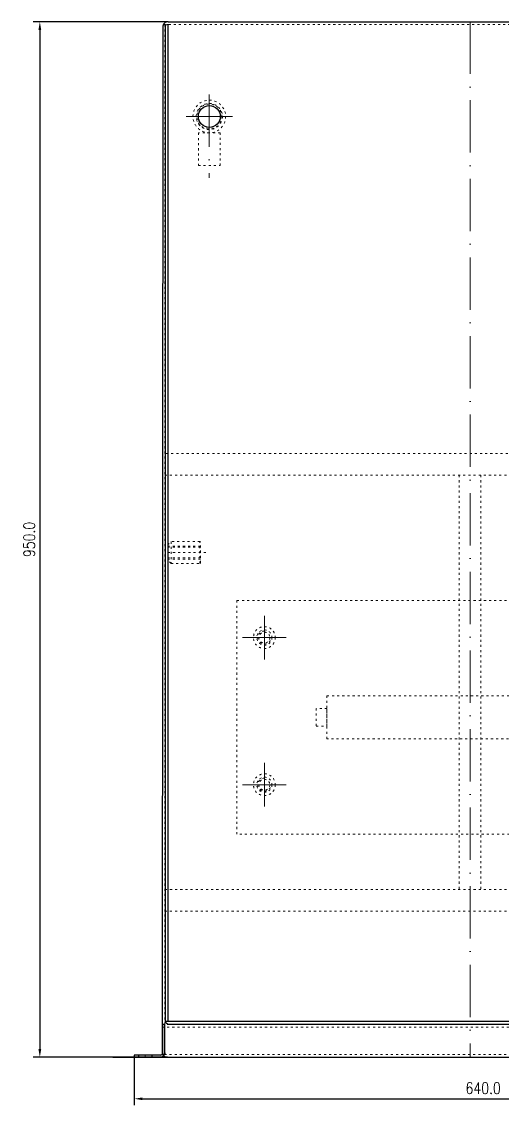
# Model space of a CAD drawing. Header units: millimetres. Extents: x 13152 to 36426, y -6229 to 13228.
# Drawn here: x 31142 to 31583, y 10564 to 11559 of the extents above; entities that cross this region are included whole.
import ezdxf

# ---------------------------------------------------------------- set-up
doc = ezdxf.new("R2010")
doc.units = ezdxf.units.MM
doc.header["$LTSCALE"] = 4
doc.linetypes.add('ACAD_ISO03W100', pattern=[1.18, 0.47, -0.71])
doc.linetypes.add('ACAD_ISO10W100', pattern=[18, 12, -3, 0, -3])
doc.layers.add('标注、文本', color=3, linetype='Continuous', lineweight=25)
doc.styles.add('TH_GBDIM', font='romans.shx', dxfattribs={"width": 0.8, "bigfont": 'gbcbig.shx'})
doc.dimstyles.new('TH_GBDIM1', dxfattribs={"dimscale": 3, "dimtxt": 3.5, "dimasz": 2.5, "dimexe": 2, "dimexo": 0, "dimgap": 1.5, "dimtad": 1, "dimdec": 1, "dimzin": 0, "dimdsep": 46, "dimtxsty": 'TH_GBDIM', "dimcen": 2.5, "dimclrd": 3, "dimclre": 256, "dimclrt": 2, "dimadec": 0, "dimazin": 0, "dimtfac": 0.714286, "dimtdec": 1, "dimtmove": 0, "dimatfit": 3, "dimfxl": 0, "dimtzin": 0, "dimlwd": -1, "dimlwe": -1, "dimarcsym": 0})

# ---------------------------------------------------------------- blocks, each defined once
blk = doc.blocks.new('*D305')
at = {"layer": 'Defpoints', "color": 0}
for p in [(31276.23, 11558.52), (31158.49, 10608.52), (31275.56, 10608.52)]:
    blk.add_point(p, dxfattribs=at)
at = {"layer": '标注、文本'}
for p, q in [((31276.23, 11558.52), (31152.49, 11558.52)), ((31275.56, 10608.52), (31152.49, 10608.52))]:
    blk.add_line(p, q, dxfattribs=at)
at = {"layer": '标注、文本', "color": 3}
blk.add_line((31158.49, 11551.02), (31158.49, 10616.02), dxfattribs=at)
for points in [[(31157.24, 11551.02), (31159.74, 11551.02), (31158.49, 11558.52)], [(31157.24, 10616.02), (31159.74, 10616.02), (31158.49, 10608.52)]]:
    blk.add_solid(points, dxfattribs=at)
at = {"layer": '标注、文本', "color": 2, "insert": (31148.74, 11083.52), "char_height": 10.5, "attachment_point": 5, "rotation": 90, "style": 'TH_GBDIM'}
blk.add_mtext('950.0', dxfattribs=at)
blk = doc.blocks.new('*D382')
at = {"layer": 'Defpoints', "color": 0}
for p in [(31245.09, 10608.52), (31885.06, 10608.52), (31885.06, 10570.42)]:
    blk.add_point(p, dxfattribs=at)
at = {"layer": '标注、文本', "linetype": 'ByBlock'}
for p, q in [((31245.09, 10608.52), (31245.09, 10564.42)), ((31885.06, 10608.52), (31885.06, 10564.42))]:
    blk.add_line(p, q, dxfattribs=at)
at = {"layer": '标注、文本', "color": 3, "linetype": 'ByBlock'}
blk.add_line((31252.59, 10570.42), (31877.56, 10570.42), dxfattribs=at)
at = {"layer": '标注、文本', "color": 3}
for points in [[(31252.59, 10571.67), (31252.59, 10569.17), (31245.09, 10570.42)], [(31877.56, 10571.67), (31877.56, 10569.17), (31885.06, 10570.42)]]:
    blk.add_solid(points, dxfattribs=at)
at = {"layer": '标注、文本', "color": 2, "insert": (31565.08, 10580.17), "char_height": 10.5, "attachment_point": 5, "style": 'TH_GBDIM'}
blk.add_mtext('640.0', dxfattribs=at)

msp = doc.modelspace()

# ---------------------------------------------------------------- linework, layer by layer
at = {"layer": '标注、文本'}
for p, q in [((31271.23, 11553.52), (31270.56, 10613.52)), ((31273.31, 11556.02), (31273.31, 10642.52)), ((31275.81, 11555.98), (31275.81, 10642.52)), ((31276.23, 11558.52), (31880.73, 11558.52)), ((31276.23, 11556.02), (31276.48, 11556.02)), ((31271.09, 10638.52), (31271.09, 10612.52)), ((31273.09, 10638.52), (31271.09, 10638.52)), ((31273.06, 10641.52), (31273.45, 10641.52)), ((31273.09, 10612.52), (31273.09, 10638.52)), ((31273.45, 10641.52), (31879.31, 10641.52)), ((31276.81, 10639.02), (31879.31, 10639.02)), ((31225.56, 10608.52), (31885.06, 10608.52)), ((31269.09, 10610.52), (31245.09, 10610.52)), ((31245.09, 10610.52), (31245.09, 10608.52)), ((31245.09, 10608.52), (31269.09, 10608.52)), ((31249.09, 10610.52), (31249.09, 10608.52)), ((31261.09, 10610.52), (31261.09, 10608.52))]:
    msp.add_line(p, q, dxfattribs=at)
at = {"layer": '标注、文本', "color": 2, "linetype": 'ACAD_ISO03W100', "lineweight": 18}
for p, q in [((31271.9, 11556.02), (31881.23, 11556.02)), ((31273.06, 11556.02), (31273.06, 10613.52)), ((31303.95, 11456.52), (31303.95, 11426.52)), ((31323.95, 11456.52), (31303.95, 11456.52)), ((31323.95, 11426.52), (31323.95, 11456.52)), ((31303.95, 11426.52), (31323.95, 11426.52)), ((31880.31, 11162.52), (31273.06, 11162.52)), ((31273.06, 11142.52), (31880.31, 11142.52)), ((31543.06, 11142.52), (31543.06, 10762.52)), ((31563.06, 11142.52), (31563.06, 10762.52)), ((31275.81, 11078.52), (31278.81, 11081.52)), ((31275.81, 11078.52), (31275.81, 11064.52)), ((31305.81, 11077.52), (31275.81, 11077.52)), ((31305.81, 11076.52), (31275.81, 11076.52)), ((31305.31, 11081.52), (31278.81, 11081.52)), ((31278.81, 11081.52), (31278.81, 11061.52)), ((31305.81, 11081.02), (31305.31, 11081.52)), ((31305.31, 11061.52), (31305.31, 11081.52)), ((31305.81, 11062.02), (31305.81, 11081.02)), ((31310.81, 11071.52), (31275.81, 11071.52)), ((31305.81, 11066.52), (31275.81, 11066.52)), ((31305.81, 11065.52), (31275.81, 11065.52)), ((31278.81, 11061.52), (31275.81, 11064.52)), ((31278.81, 11061.52), (31305.31, 11061.52)), ((31305.31, 11061.52), (31305.81, 11062.02)), ((31860.31, 10762.52), (31273.06, 10762.52)), ((31273.06, 10742.52), (31880.31, 10742.52)), ((31270.57, 10638.52), (31882.81, 10638.52)), ((31271.31, 10638.52), (31271.31, 10608.52)), ((31270.57, 10636.02), (31882.81, 10636.02)), ((31225.56, 10608.52), (31882.8, 10608.52)), ((31272.8, 10611.02), (31885.06, 10611.02)), ((31272.8, 10611.02), (31882.81, 10611.02))]:
    msp.add_line(p, q, dxfattribs=at)
at = {"layer": '标注、文本', "color": 1, "linetype": 'ACAD_ISO10W100', "lineweight": 18}
for p, q in [((31553.06, 11558.52), (31553.06, 10608.52)), ((31313.95, 11491.78), (31313.95, 11415.25)), ((31313.95, 11455.65), (31313.95, 11487.39)), ((31292.73, 11471.52), (31335.17, 11471.52)), ((31297.66, 11471.52), (31330.24, 11471.52)), ((31364.43, 10973.52), (31364.43, 11013.52)), ((31344.43, 10993.52), (31384.43, 10993.52)), ((31364.43, 10838.52), (31364.43, 10878.52)), ((31344.43, 10858.52), (31384.43, 10858.52)), ((31255.09, 10610.52), (31255.09, 10608.52))]:
    msp.add_line(p, q, dxfattribs=at)
at = {"layer": '标注、文本', "color": 2, "linetype": 'ACAD_ISO03W100', "lineweight": 18}
for points in [[(31339.26, 11027.57), (31796.85, 11027.57), (31796.85, 10813.15), (31339.26, 10813.15)], [(31421.77, 10940.14), (31696.87, 10940.14), (31696.87, 10900.58), (31421.77, 10900.58)], [(31421.77, 10928.52), (31412.01, 10928.52), (31412.01, 10912.2), (31421.77, 10912.2)]]:
    msp.add_lwpolyline(points, close=True, dxfattribs=at)
for centre, radius in [((31313.95, 11471.52), 15), ((31313.95, 11471.52), 12), ((31313.95, 11471.52), 11.5), ((31364.43, 10993.52), 10), ((31364.43, 10993.52), 7), ((31364.43, 10993.52), 5), ((31364.43, 10858.52), 10), ((31364.43, 10858.52), 7), ((31364.43, 10858.52), 5)]:
    msp.add_circle(centre, radius, dxfattribs=at)
at = {"layer": '标注、文本'}
msp.add_circle((31313.95, 11471.52), 10, dxfattribs=at)
for centre, radius, start, end in [((31276.23, 11553.52), 5, 90, 180.03567), ((31276.81, 10642.52), 3.5, 180, 270), ((31276.81, 10642.52), 1, 180, 270), ((31269.09, 10612.52), 2, 270, 0), ((31269.09, 10612.52), 4, 270, 0), ((31275.56, 10613.52), 5, 180, 270)]:
    msp.add_arc(centre, radius, start, end, dxfattribs=at)
at = {"layer": '标注、文本', "color": 2, "linetype": 'ACAD_ISO03W100', "lineweight": 18}
for centre, radius, start, end in [((31275.95, 11553.49), 2.5, 90, 180.03567), ((31313.95, 11471.52), 10, 90, 0), ((31364.43, 10993.52), 6, 90, 0), ((31364.43, 10858.52), 6, 90, 0), ((31275.56, 10613.52), 2.5, 180, 270)]:
    msp.add_arc(centre, radius, start, end, dxfattribs=at)

# ---------------------------------------------------------------- dimensions: what is measured, and where the dimension line sits
at = {"layer": '标注、文本'}
dim = msp.add_linear_dim(base=(31158.49, 10608.52), p1=(31276.23, 11558.52), p2=(31275.56, 10608.52), angle=90, dimstyle='TH_GBDIM1', dxfattribs=at)
dim.commit()
dim.dimension.update_dxf_attribs({"geometry": '*D305', "text_midpoint": (31148.74, 11083.52)})
dim = msp.add_linear_dim(base=(31885.06, 10570.42), p1=(31245.09, 10608.52), p2=(31885.06, 10608.52), dimstyle='TH_GBDIM1', override={"dimfxl": 1.5, "dimarcsym": 1}, dxfattribs=at)
dim.commit()
dim.dimension.update_dxf_attribs({"geometry": '*D382', "text_midpoint": (31565.08, 10580.17)})

doc.saveas('drawing.dxf')
